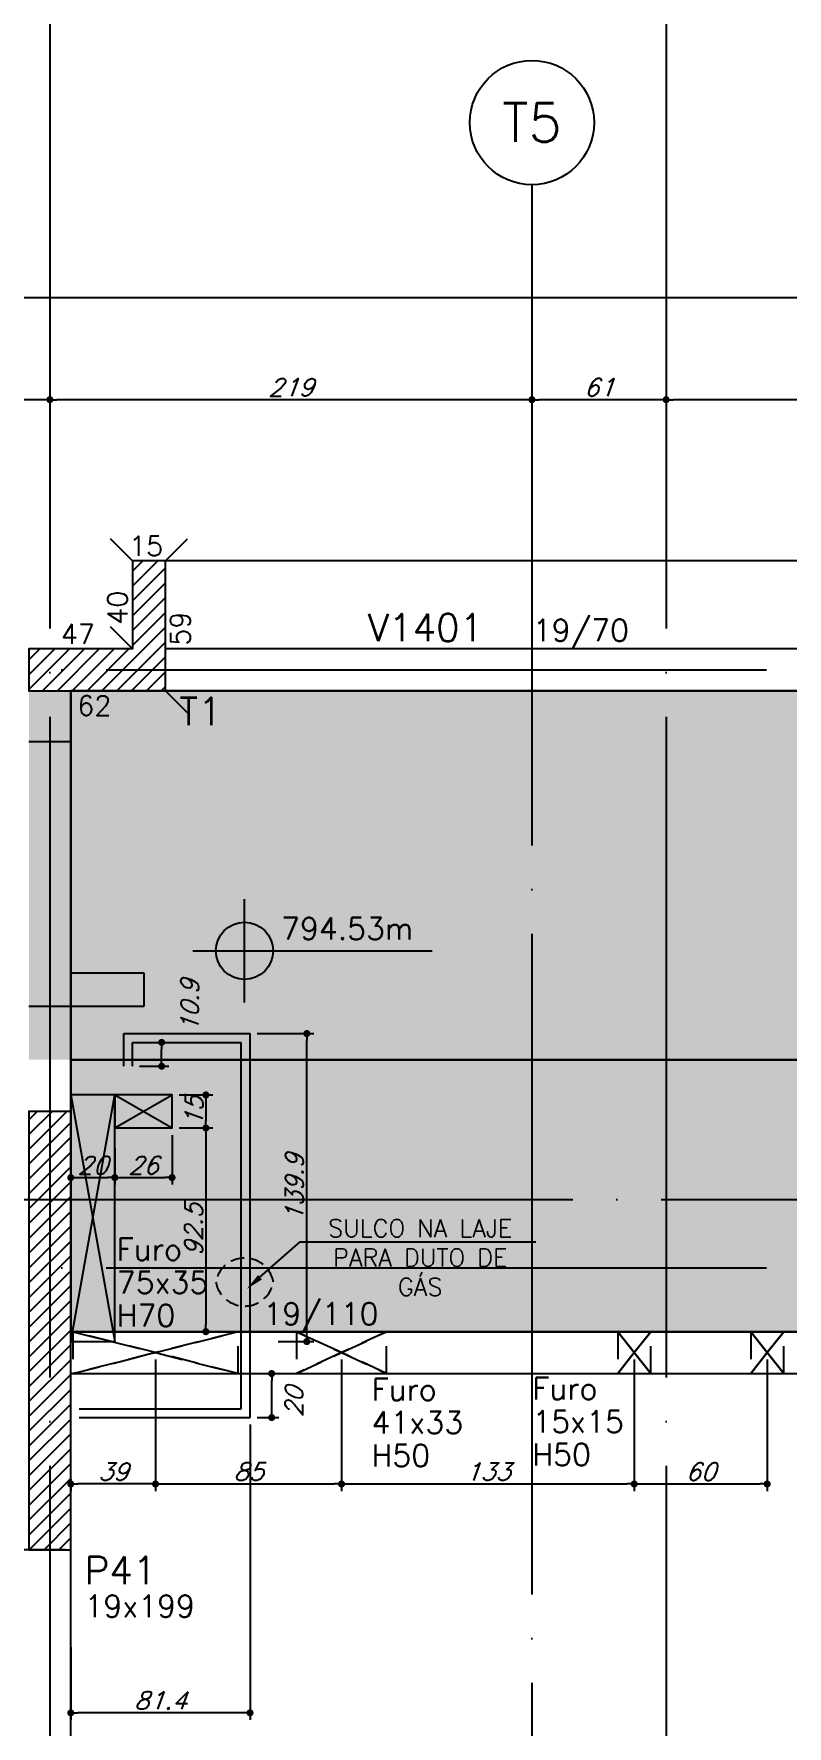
# Model space of a CAD drawing. Header units: millimetres. Extents: x -2290 to 5505, y -2157 to 2343.
# Drawn here: x 1278 to 1620, y 1135 to 1904 of the extents above; entities that cross this region are included whole.
import ezdxf
from ezdxf import colors
from ezdxf.entities.mleader import LeaderData, LeaderLine
from ezdxf.enums import TextEntityAlignment as Align
from ezdxf.math import Vec2, Vec3

# ---------------------------------------------------------------- set-up
doc = ezdxf.new("R2010")
doc.units = ezdxf.units.MM
doc.header["$LTSCALE"] = 50
for name, pattern in [('DASHED', [0.75, 0.5, -0.25]), ('EIXO', [6.8, 6, -0.4, 0, -0.4]), ('HIDDEN', [0.375, 0.25, -0.125])]:
    doc.linetypes.add(name, pattern=pattern)
for name, color, linetype in [('242', 3, 'Continuous'), ('F-AUX-RED', 1, 'Continuous'), ('F-CORTE', 4, 'Continuous'), ('F-COTAS', 106, 'Continuous'), ('F-COTAS-FUROS', 50, 'Continuous'), ('F-COTAS-FUROS VIGA', 50, 'Continuous'), ('F-DESNIVEL-1', 254, 'Continuous'), ('F-EIXO', 12, 'EIXO'), ('F-FURO-PAREDE', 2, 'HIDDEN'), ('F-FURO-PAREDE-TEXTOS', 2, 'Continuous'), ('F-LAJES', 3, 'Continuous'), ('F-LAJES-R', 254, 'Continuous'), ('F-NÍVEL-PLANTA', 2, 'Continuous'), ('F-PILARES-DIM', 172, 'Continuous'), ('F-PILARES-HACH', 174, 'Continuous'), ('F-PILARES-N', 170, 'Continuous'), ('F-PILARES-NASCE', 4, 'Continuous'), ('F-PILARES-NOME', 170, 'Continuous'), ('F-PILARES-S', 170, 'Continuous'), ('F-SOLIDO-CORTE', 71, 'Continuous'), ('F-TEXTO', 6, 'Continuous'), ('F-TEXTO-YELLOW', 2, 'Continuous'), ('F-VIGAS', 3, 'Continuous'), ('F-VIGAS-DIM', 2, 'Continuous'), ('F-VIGAS-NOME', 4, 'Continuous'), ('F-VÃO', 1, 'Continuous')]:
    doc.layers.add(name, color=color, linetype=linetype)
doc.layers.add('F-DESNIVEL-5', color=7, linetype='Continuous', true_color=0xadd6ff)
doc.styles.add('CP-TEXT-INCL', font='simplex.shx', dxfattribs={"oblique": 20})
doc.styles.add('MCP', font='simplex.shx')
doc.styles.add('ROMANS', font='simplex.shx')
doc.styles.get("Standard").update_dxf_attribs({"font": 'simplex.shx'})
doc.dimstyles.new('CP-COTAS-50', dxfattribs={"dimscale": 0.64, "dimtxt": 12.5, "dimasz": 5, "dimexe": 5, "dimexo": 5, "dimgap": 2.5, "dimtad": 1, "dimdec": 1, "dimdsep": 46, "dimtxsty": 'CP-TEXT-INCL', "dimblk1": 'DOT', "dimblk2": 'DOT', "dimsah": 1, "dimcen": 9, "dimclrd": 256, "dimclre": 256, "dimclrt": 256, "dimadec": 0, "dimazin": 0, "dimtfac": 1, "dimtdec": 1, "dimtmove": 2, "dimatfit": 3, "dimldrblk": 'DOT', "dimfxl": 0, "dimtolj": 1, "dimarcsym": 0})

# ---------------------------------------------------------------- blocks, each defined once
blk = doc.blocks.new('Nível - Planta')
at = {"layer": 'F-NÍVEL-PLANTA'}
h = blk.add_hatch(color=71, dxfattribs=at)
h.paths.add_polyline_path([(0, 0), (0, 0.26, 0.414214), (-0.26, 0)])
h.paths.add_polyline_path([(0.26, 0), (0, 0), (0, -0.26, 0.414214)])
for p, q in [((0, -0.469), (0, 0.469)), ((-0.469, 0), (1.704, 0))]:
    blk.add_line(p, q, dxfattribs=at)
blk.add_circle((0, 0), 0.26, dxfattribs=at)
at = {"layer": 'F-TEXTO', "color": 3, "style": 'MCP'}
blk.add_attdef('NÍVEL', (0.333, 0.102), '', height=0.2, dxfattribs=at)
blk = doc.blocks.new('*U48')
at = {"layer": 'F-EIXO'}
blk.add_line((0, 0), (0, -2959.56), dxfattribs=at)
at = {"layer": 'F-TEXTO', "style": 'ROMANS'}
blk.add_attdef('EIXO', text='', height=17.5, rotation=360, dxfattribs=at).set_placement((0, 28.21), align=Align.MIDDLE_CENTER)
blk = doc.blocks.new('*U41')
at = {"layer": 'F-EIXO'}
blk.add_line((0, 0), (5086.35, 0), dxfattribs=at)
at = {"layer": 'F-TEXTO', "style": 'ROMANS'}
blk.add_attdef('EIXO', text='', height=17.5, dxfattribs=at).set_placement((-28.21, 0), align=Align.MIDDLE_CENTER)
blk = doc.blocks.new('*U45')
at = {"layer": 'F-EIXO'}
blk.add_line((0, 0), (5174.35, 0), dxfattribs=at)
at = {"layer": 'F-TEXTO', "style": 'ROMANS'}
blk.add_attdef('EIXO', text='', height=17.5, dxfattribs=at).set_placement((-28.21, 0), align=Align.MIDDLE_CENTER)
blk = doc.blocks.new('*U42')
at = {"layer": 'F-EIXO'}
blk.add_line((0, 0), (0, -2861.07), dxfattribs=at)
at = {"layer": 'F-EIXO', "color": 2, "linetype": 'Continuous'}
blk.add_circle((0, 28.21), 28.21, dxfattribs=at)
at = {"layer": 'F-TEXTO', "style": 'ROMANS'}
blk.add_attdef('EIXO', text='', height=17.5, rotation=360, dxfattribs=at).set_placement((0, 28.21), align=Align.MIDDLE_CENTER)
blk = doc.blocks.new('*U26')
at = {"layer": 'F-EIXO'}
blk.add_line((0, 0), (5086.35, 0), dxfattribs=at)
at = {"layer": 'F-TEXTO', "style": 'ROMANS'}
blk.add_attdef('EIXO', text='', height=17.5, dxfattribs=at).set_placement((-28.21, 0), align=Align.MIDDLE_CENTER)
blk = doc.blocks.new('*U29')
at = {"layer": 'F-EIXO'}
blk.add_line((0, 0), (0, -2959.56), dxfattribs=at)
at = {"layer": 'F-TEXTO', "style": 'ROMANS'}
blk.add_attdef('EIXO', text='', height=17.5, rotation=360, dxfattribs=at).set_placement((0, 28.21), align=Align.MIDDLE_CENTER)
blk = doc.blocks.new('_DOT')
at = {"color": 0, "linetype": 'ByBlock'}
blk.add_line((-0.5, 0), (-1, 0), dxfattribs=at)
at = {"color": 0, "linetype": 'ByBlock', "const_width": 0.5}
blk.add_lwpolyline([(-0.25, 0, 1), (0.25, 0, 1)], format="xyb", close=True, dxfattribs=at)
blk = doc.blocks.new('*D230')
at = {"layer": 'DEFPOINTS', "color": 0, "linetype": 'Continuous', "transparency": 16777216}
for p in [(1195.15, 1295.5), (1216.05, 1295.5), (1295.79, 1215.5)]:
    blk.add_point(p, dxfattribs=at)
at = {"layer": 'F-COTAS', "linetype": 'Continuous', "lineweight": -2, "transparency": 16777216}
for p, q in [((1212.85, 1295.5), (1191.95, 1295.5)), ((1195.15, 1218.7), (1195.15, 1292.3)), ((1292.59, 1215.5), (1191.95, 1215.5))]:
    blk.add_line(p, q, dxfattribs=at)
at = {"layer": 'F-COTAS', "linetype": 'Continuous', "lineweight": -2, "transparency": 16777216, "xscale": 3.2, "yscale": 3.2, "zscale": 3.2}
for p, rotation in [((1195.15, 1295.5), 90), ((1195.15, 1215.5), 270)]:
    blk.add_blockref('_DOT', p, dxfattribs=dict(at, rotation=rotation))
at = {"layer": 'F-COTAS', "linetype": 'Continuous', "transparency": 16777216, "insert": (1189.55, 1255.5), "char_height": 8, "attachment_point": 5, "rotation": 90, "style": 'CP-TEXT-INCL'}
blk.add_mtext('\\A1;80', dxfattribs=at)
blk = doc.blocks.new('*D275')
at = {"layer": 'DEFPOINTS', "color": 0, "transparency": 16777216}
for p in [(3070, 1784.04), (-1605, 1438), (3070, 1438)]:
    blk.add_point(p, dxfattribs=at)
at = {"layer": 'F-COTAS', "lineweight": -2, "transparency": 16777216}
for p, q in [((-1605, 1441.2), (-1605, 1787.24)), ((-1601.8, 1784.04), (3066.8, 1784.04)), ((3070, 1441.2), (3070, 1787.24))]:
    blk.add_line(p, q, dxfattribs=at)
at = {"layer": 'F-COTAS', "lineweight": -2, "transparency": 16777216, "xscale": 3.2, "yscale": 3.2, "zscale": 3.2, "rotation": 180}
blk.add_blockref('_DOT', (-1605, 1784.04), dxfattribs=at)
at = {"layer": 'F-COTAS', "lineweight": -2, "transparency": 16777216, "xscale": 3.2, "yscale": 3.2, "zscale": 3.2}
blk.add_blockref('_DOT', (3070, 1784.04), dxfattribs=at)
at = {"layer": 'F-COTAS', "transparency": 16777216, "insert": (732.5, 1789.64), "char_height": 8, "attachment_point": 5, "style": 'CP-TEXT-INCL'}
blk.add_mtext('\\A1;4675', dxfattribs=at)
blk = doc.blocks.new('*D280')
at = {"layer": 'DEFPOINTS', "color": 0, "transparency": 16777216}
for p in [(1565.5, 1737.66), (1565.5, 1737.66), (2057.5, 1737.66)]:
    blk.add_point(p, dxfattribs=at)
at = {"layer": 'F-COTAS', "lineweight": -2, "transparency": 16777216}
blk.add_line((2054.3, 1737.66), (1568.7, 1737.66), dxfattribs=at)
at = {"layer": 'F-COTAS', "lineweight": -2, "transparency": 16777216, "xscale": 3.2, "yscale": 3.2, "zscale": 3.2, "rotation": 180}
blk.add_blockref('_DOT', (1565.5, 1737.66), dxfattribs=at)
at = {"layer": 'F-COTAS', "lineweight": -2, "transparency": 16777216, "xscale": 3.2, "yscale": 3.2, "zscale": 3.2}
blk.add_blockref('_DOT', (2057.5, 1737.66), dxfattribs=at)
at = {"layer": 'F-COTAS', "transparency": 16777216, "insert": (1811.5, 1743.26), "char_height": 8, "attachment_point": 5, "style": 'CP-TEXT-INCL'}
blk.add_mtext('\\A1;492', dxfattribs=at)
blk = doc.blocks.new('*D281')
at = {"layer": 'DEFPOINTS', "color": 0, "transparency": 16777216}
for p in [(1504.5, 1737.66), (1504.5, 1737.66), (1565.5, 1737.66)]:
    blk.add_point(p, dxfattribs=at)
at = {"layer": 'F-COTAS', "lineweight": -2, "transparency": 16777216}
blk.add_line((1562.3, 1737.66), (1507.7, 1737.66), dxfattribs=at)
at = {"layer": 'F-COTAS', "lineweight": -2, "transparency": 16777216, "xscale": 3.2, "yscale": 3.2, "zscale": 3.2, "rotation": 180}
blk.add_blockref('_DOT', (1504.5, 1737.66), dxfattribs=at)
at = {"layer": 'F-COTAS', "lineweight": -2, "transparency": 16777216, "xscale": 3.2, "yscale": 3.2, "zscale": 3.2}
blk.add_blockref('_DOT', (1565.5, 1737.66), dxfattribs=at)
at = {"layer": 'F-COTAS', "transparency": 16777216, "insert": (1535, 1743.26), "char_height": 8, "attachment_point": 5, "style": 'CP-TEXT-INCL'}
blk.add_mtext('\\A1;61', dxfattribs=at)
blk = doc.blocks.new('*D282')
at = {"layer": 'DEFPOINTS', "color": 0, "transparency": 16777216}
for p in [(1285.5, 1737.66), (1285.5, 1737.66), (1504.5, 1737.66)]:
    blk.add_point(p, dxfattribs=at)
at = {"layer": 'F-COTAS', "lineweight": -2, "transparency": 16777216}
blk.add_line((1501.3, 1737.66), (1288.7, 1737.66), dxfattribs=at)
at = {"layer": 'F-COTAS', "lineweight": -2, "transparency": 16777216, "xscale": 3.2, "yscale": 3.2, "zscale": 3.2, "rotation": 180}
blk.add_blockref('_DOT', (1285.5, 1737.66), dxfattribs=at)
at = {"layer": 'F-COTAS', "lineweight": -2, "transparency": 16777216, "xscale": 3.2, "yscale": 3.2, "zscale": 3.2}
blk.add_blockref('_DOT', (1504.5, 1737.66), dxfattribs=at)
at = {"layer": 'F-COTAS', "transparency": 16777216, "insert": (1395, 1743.26), "char_height": 8, "attachment_point": 5, "style": 'CP-TEXT-INCL'}
blk.add_mtext('\\A1;219', dxfattribs=at)
blk = doc.blocks.new('*D283')
at = {"layer": 'DEFPOINTS', "color": 0, "transparency": 16777216}
for p in [(1128, 1737.66), (1128, 1737.66), (1285.5, 1737.66)]:
    blk.add_point(p, dxfattribs=at)
at = {"layer": 'F-COTAS', "lineweight": -2, "transparency": 16777216}
blk.add_line((1282.3, 1737.66), (1131.2, 1737.66), dxfattribs=at)
at = {"layer": 'F-COTAS', "lineweight": -2, "transparency": 16777216, "xscale": 3.2, "yscale": 3.2, "zscale": 3.2, "rotation": 180}
blk.add_blockref('_DOT', (1128, 1737.66), dxfattribs=at)
at = {"layer": 'F-COTAS', "lineweight": -2, "transparency": 16777216, "xscale": 3.2, "yscale": 3.2, "zscale": 3.2}
blk.add_blockref('_DOT', (1285.5, 1737.66), dxfattribs=at)
at = {"layer": 'F-COTAS', "transparency": 16777216, "insert": (1206.75, 1743.26), "char_height": 8, "attachment_point": 5, "style": 'CP-TEXT-INCL'}
blk.add_mtext('\\A1;157.5', dxfattribs=at)
blk = doc.blocks.new('*D334')
at = {"layer": 'DEFPOINTS', "color": 0, "transparency": 16777216}
for p in [(1376.44, 1275.5), (1295, 1174.5), (1295, 1141.44)]:
    blk.add_point(p, dxfattribs=at)
at = {"layer": 'F-COTAS', "lineweight": -2, "transparency": 16777216}
for p, q in [((1376.44, 1272.3), (1376.44, 1138.24)), ((1295, 1171.3), (1295, 1138.24)), ((1373.24, 1141.44), (1298.2, 1141.44))]:
    blk.add_line(p, q, dxfattribs=at)
at = {"layer": 'F-COTAS', "lineweight": -2, "transparency": 16777216, "xscale": 3.2, "yscale": 3.2, "zscale": 3.2, "rotation": 180}
blk.add_blockref('_DOT', (1295, 1141.44), dxfattribs=at)
at = {"layer": 'F-COTAS', "lineweight": -2, "transparency": 16777216, "xscale": 3.2, "yscale": 3.2, "zscale": 3.2}
blk.add_blockref('_DOT', (1376.44, 1141.44), dxfattribs=at)
at = {"layer": 'F-COTAS', "transparency": 16777216, "insert": (1335.72, 1147.04), "char_height": 8, "attachment_point": 5, "style": 'CP-TEXT-INCL'}
blk.add_mtext('\\A1;81.4', dxfattribs=at)
blk = doc.blocks.new('*D335')
at = {"layer": 'DEFPOINTS', "color": 0, "transparency": 16777216}
for p in [(1380.86, 1295.5), (1386.28, 1295.5), (1376.44, 1275.5)]:
    blk.add_point(p, dxfattribs=at)
at = {"layer": 'F-COTAS', "lineweight": -2, "transparency": 16777216}
for p, q in [((1384.06, 1295.5), (1389.48, 1295.5)), ((1386.28, 1278.7), (1386.28, 1292.3)), ((1379.64, 1275.5), (1389.48, 1275.5))]:
    blk.add_line(p, q, dxfattribs=at)
at = {"layer": 'F-COTAS', "lineweight": -2, "transparency": 16777216, "xscale": 3.2, "yscale": 3.2, "zscale": 3.2}
for p, rotation in [((1386.28, 1295.5), 90), ((1386.28, 1275.5), 270)]:
    blk.add_blockref('_DOT', p, dxfattribs=dict(at, rotation=rotation))
at = {"layer": 'F-COTAS', "transparency": 16777216, "insert": (1396.43, 1282.52), "char_height": 8, "attachment_point": 5, "rotation": 90, "style": 'CP-TEXT-INCL'}
blk.add_mtext('\\A1;20', dxfattribs=at)
blk = doc.blocks.new('*D336')
at = {"layer": 'DEFPOINTS', "color": 0, "transparency": 16777216}
for p in [(1376.44, 1449.86), (1402.22, 1449.86), (1386.05, 1310)]:
    blk.add_point(p, dxfattribs=at)
at = {"layer": 'F-COTAS', "lineweight": -2, "transparency": 16777216}
for p, q in [((1379.64, 1449.86), (1405.42, 1449.86)), ((1402.22, 1313.2), (1402.22, 1446.66)), ((1389.25, 1310), (1405.42, 1310))]:
    blk.add_line(p, q, dxfattribs=at)
at = {"layer": 'F-COTAS', "lineweight": -2, "transparency": 16777216, "xscale": 3.2, "yscale": 3.2, "zscale": 3.2}
for p, rotation in [((1402.22, 1449.86), 90), ((1402.22, 1310), 270)]:
    blk.add_blockref('_DOT', p, dxfattribs=dict(at, rotation=rotation))
at = {"layer": 'F-COTAS', "transparency": 16777216, "insert": (1396.62, 1379.93), "char_height": 8, "attachment_point": 5, "rotation": 90, "style": 'CP-TEXT-INCL'}
blk.add_mtext('\\A1;139.9', dxfattribs=at)
blk = doc.blocks.new('*D337')
at = {"layer": 'DEFPOINTS', "color": 0, "transparency": 16777216}
for p in [(1329.43, 1445.86), (1336.28, 1445.86), (1323.05, 1435)]:
    blk.add_point(p, dxfattribs=at)
at = {"layer": 'F-COTAS', "lineweight": -2, "transparency": 16777216}
for p, q in [((1332.63, 1445.86), (1339.48, 1445.86)), ((1336.28, 1438.2), (1336.28, 1442.66)), ((1326.25, 1435), (1339.48, 1435))]:
    blk.add_line(p, q, dxfattribs=at)
at = {"layer": 'F-COTAS', "lineweight": -2, "transparency": 16777216, "xscale": 3.2, "yscale": 3.2, "zscale": 3.2}
for p, rotation in [((1336.28, 1445.86), 90), ((1336.28, 1435), 270)]:
    blk.add_blockref('_DOT', p, dxfattribs=dict(at, rotation=rotation))
at = {"layer": 'F-COTAS', "transparency": 16777216, "insert": (1349.05, 1462.49), "char_height": 8, "attachment_point": 5, "rotation": 90, "style": 'CP-TEXT-INCL'}
blk.add_mtext('\\A1;10.9', dxfattribs=at)
blk = doc.blocks.new('*U411')
at = {"layer": 'F-VÃO'}
for p, q in [((0, 0), (20, 112)), ((0, 112), (20, 0))]:
    blk.add_line(p, q, dxfattribs=at)
at = {"layer": 'F-VÃO', "color": 3}
blk.add_lwpolyline([(0, 0), (20, 0), (20, 112), (0, 112)], close=True, dxfattribs=at)
blk = doc.blocks.new('*U396')
at = {"layer": 'F-VÃO'}
for p, q in [((0, 0), (26, 15)), ((0, 15), (26, 0))]:
    blk.add_line(p, q, dxfattribs=at)
at = {"layer": 'F-VÃO', "color": 3}
blk.add_lwpolyline([(0, 0), (26, 0), (26, 15), (0, 15)], close=True, dxfattribs=at)
blk = doc.blocks.new('*D536')
at = {"layer": 'DEFPOINTS', "color": 0, "transparency": 16777216}
for p in [(1295, 1399.12), (1315, 1401.06), (1315, 1384.47)]:
    blk.add_point(p, dxfattribs=at)
at = {"layer": 'F-COTAS-FUROS', "lineweight": -2, "transparency": 16777216}
for p, q in [((1295, 1395.92), (1295, 1381.27)), ((1315, 1397.86), (1315, 1381.27)), ((1298.2, 1384.47), (1311.8, 1384.47))]:
    blk.add_line(p, q, dxfattribs=at)
at = {"layer": 'F-COTAS-FUROS', "lineweight": -2, "transparency": 16777216, "xscale": 3.2, "yscale": 3.2, "zscale": 3.2, "rotation": 180}
blk.add_blockref('_DOT', (1295, 1384.47), dxfattribs=at)
at = {"layer": 'F-COTAS-FUROS', "lineweight": -2, "transparency": 16777216, "xscale": 3.2, "yscale": 3.2, "zscale": 3.2}
blk.add_blockref('_DOT', (1315, 1384.47), dxfattribs=at)
at = {"layer": 'F-COTAS-FUROS', "transparency": 16777216, "insert": (1305, 1390.07), "char_height": 8, "attachment_point": 5, "style": 'CP-TEXT-INCL'}
blk.add_mtext('\\A1;20', dxfattribs=at)
blk = doc.blocks.new('*D537')
at = {"layer": 'DEFPOINTS', "color": 0, "transparency": 16777216}
for p in [(1341, 1407), (1315, 1400.72), (1341, 1384.47)]:
    blk.add_point(p, dxfattribs=at)
at = {"layer": 'F-COTAS-FUROS', "lineweight": -2, "transparency": 16777216}
for p, q in [((1341, 1403.8), (1341, 1381.27)), ((1315, 1397.52), (1315, 1381.27)), ((1318.2, 1384.47), (1337.8, 1384.47))]:
    blk.add_line(p, q, dxfattribs=at)
at = {"layer": 'F-COTAS-FUROS', "lineweight": -2, "transparency": 16777216, "xscale": 3.2, "yscale": 3.2, "zscale": 3.2, "rotation": 180}
blk.add_blockref('_DOT', (1315, 1384.47), dxfattribs=at)
at = {"layer": 'F-COTAS-FUROS', "lineweight": -2, "transparency": 16777216, "xscale": 3.2, "yscale": 3.2, "zscale": 3.2}
blk.add_blockref('_DOT', (1341, 1384.47), dxfattribs=at)
at = {"layer": 'F-COTAS-FUROS', "transparency": 16777216, "insert": (1328, 1390.07), "char_height": 8, "attachment_point": 5, "style": 'CP-TEXT-INCL'}
blk.add_mtext('\\A1;26', dxfattribs=at)
blk = doc.blocks.new('*D538')
at = {"layer": 'DEFPOINTS', "color": 0, "transparency": 16777216}
for p in [(1341, 1422), (1341, 1407), (1356.37, 1407)]:
    blk.add_point(p, dxfattribs=at)
at = {"layer": 'F-COTAS-FUROS', "lineweight": -2, "transparency": 16777216}
for p, q in [((1344.2, 1422), (1359.57, 1422)), ((1356.37, 1418.8), (1356.37, 1410.2)), ((1344.2, 1407), (1359.57, 1407))]:
    blk.add_line(p, q, dxfattribs=at)
at = {"layer": 'F-COTAS-FUROS', "lineweight": -2, "transparency": 16777216, "xscale": 3.2, "yscale": 3.2, "zscale": 3.2}
for p, rotation in [((1356.37, 1422), 90), ((1356.37, 1407), 270)]:
    blk.add_blockref('_DOT', p, dxfattribs=dict(at, rotation=rotation))
at = {"layer": 'F-COTAS-FUROS', "transparency": 16777216, "insert": (1351, 1414.5), "char_height": 8, "attachment_point": 5, "rotation": 90, "style": 'CP-TEXT-INCL'}
blk.add_mtext('\\A1;15', dxfattribs=at)
blk = doc.blocks.new('*D539')
at = {"layer": 'DEFPOINTS', "color": 0, "transparency": 16777216}
for p in [(1341, 1407), (1352.03, 1314.5), (1356.37, 1314.5)]:
    blk.add_point(p, dxfattribs=at)
at = {"layer": 'F-COTAS-FUROS', "lineweight": -2, "transparency": 16777216}
for p, q in [((1344.2, 1407), (1359.57, 1407)), ((1356.37, 1403.8), (1356.37, 1317.7)), ((1355.23, 1314.5), (1359.57, 1314.5))]:
    blk.add_line(p, q, dxfattribs=at)
at = {"layer": 'F-COTAS-FUROS', "lineweight": -2, "transparency": 16777216, "xscale": 3.2, "yscale": 3.2, "zscale": 3.2}
for p, rotation in [((1356.37, 1407), 90), ((1356.37, 1314.5), 270)]:
    blk.add_blockref('_DOT', p, dxfattribs=dict(at, rotation=rotation))
at = {"layer": 'F-COTAS-FUROS', "transparency": 16777216, "insert": (1350.77, 1360.75), "char_height": 8, "attachment_point": 5, "rotation": 90, "style": 'CP-TEXT-INCL'}
blk.add_mtext('\\A1;92.5', dxfattribs=at)
blk = doc.blocks.new('*D617')
at = {"layer": 'DEFPOINTS', "color": 0, "transparency": 16777216}
for p in [(1333.5, 1305), (1295, 1250.6), (1295, 1245.35)]:
    blk.add_point(p, dxfattribs=at)
at = {"layer": 'F-COTAS-FUROS VIGA', "lineweight": -2, "transparency": 16777216}
for p, q in [((1333.5, 1301.8), (1333.5, 1242.15)), ((1295, 1247.4), (1295, 1242.15)), ((1330.3, 1245.35), (1298.2, 1245.35))]:
    blk.add_line(p, q, dxfattribs=at)
at = {"layer": 'F-COTAS-FUROS VIGA', "lineweight": -2, "transparency": 16777216, "xscale": 3.2, "yscale": 3.2, "zscale": 3.2, "rotation": 180}
blk.add_blockref('_DOT', (1295, 1245.35), dxfattribs=at)
at = {"layer": 'F-COTAS-FUROS VIGA', "lineweight": -2, "transparency": 16777216, "xscale": 3.2, "yscale": 3.2, "zscale": 3.2}
blk.add_blockref('_DOT', (1333.5, 1245.35), dxfattribs=at)
at = {"layer": 'F-COTAS-FUROS VIGA', "transparency": 16777216, "insert": (1314.25, 1250.95), "char_height": 8, "attachment_point": 5, "style": 'CP-TEXT-INCL'}
blk.add_mtext('\\A1;39', dxfattribs=at)
blk = doc.blocks.new('*D618')
at = {"layer": 'DEFPOINTS', "color": 0, "transparency": 16777216}
for p in [(1333.5, 1305), (1418, 1305), (1418, 1245.35)]:
    blk.add_point(p, dxfattribs=at)
at = {"layer": 'F-COTAS-FUROS VIGA', "lineweight": -2, "transparency": 16777216}
for p, q in [((1333.5, 1301.8), (1333.5, 1242.15)), ((1418, 1301.8), (1418, 1242.15)), ((1336.7, 1245.35), (1414.8, 1245.35))]:
    blk.add_line(p, q, dxfattribs=at)
at = {"layer": 'F-COTAS-FUROS VIGA', "lineweight": -2, "transparency": 16777216, "xscale": 3.2, "yscale": 3.2, "zscale": 3.2, "rotation": 180}
blk.add_blockref('_DOT', (1333.5, 1245.35), dxfattribs=at)
at = {"layer": 'F-COTAS-FUROS VIGA', "lineweight": -2, "transparency": 16777216, "xscale": 3.2, "yscale": 3.2, "zscale": 3.2}
blk.add_blockref('_DOT', (1418, 1245.35), dxfattribs=at)
at = {"layer": 'F-COTAS-FUROS VIGA', "transparency": 16777216, "insert": (1375.75, 1250.95), "char_height": 8, "attachment_point": 5, "style": 'CP-TEXT-INCL'}
blk.add_mtext('\\A1;85', dxfattribs=at)
blk = doc.blocks.new('*D619')
at = {"layer": 'DEFPOINTS', "color": 0, "transparency": 16777216}
for p in [(1418, 1305), (1550.99, 1305), (1550.99, 1245.35)]:
    blk.add_point(p, dxfattribs=at)
at = {"layer": 'F-COTAS-FUROS VIGA', "lineweight": -2, "transparency": 16777216}
for p, q in [((1418, 1301.8), (1418, 1242.15)), ((1550.99, 1301.8), (1550.99, 1242.15)), ((1421.2, 1245.35), (1547.79, 1245.35))]:
    blk.add_line(p, q, dxfattribs=at)
at = {"layer": 'F-COTAS-FUROS VIGA', "lineweight": -2, "transparency": 16777216, "xscale": 3.2, "yscale": 3.2, "zscale": 3.2, "rotation": 180}
blk.add_blockref('_DOT', (1418, 1245.35), dxfattribs=at)
at = {"layer": 'F-COTAS-FUROS VIGA', "lineweight": -2, "transparency": 16777216, "xscale": 3.2, "yscale": 3.2, "zscale": 3.2}
blk.add_blockref('_DOT', (1550.99, 1245.35), dxfattribs=at)
at = {"layer": 'F-COTAS-FUROS VIGA', "transparency": 16777216, "insert": (1484.49, 1250.95), "char_height": 8, "attachment_point": 5, "style": 'CP-TEXT-INCL'}
blk.add_mtext('\\A1;133', dxfattribs=at)
blk = doc.blocks.new('*D620')
at = {"layer": 'DEFPOINTS', "color": 0, "transparency": 16777216}
for p in [(1550.99, 1305), (1611.4, 1305), (1611.4, 1245.35)]:
    blk.add_point(p, dxfattribs=at)
at = {"layer": 'F-COTAS-FUROS VIGA', "lineweight": -2, "transparency": 16777216}
for p, q in [((1550.99, 1301.8), (1550.99, 1242.15)), ((1611.4, 1301.8), (1611.4, 1242.15)), ((1554.19, 1245.35), (1608.2, 1245.35))]:
    blk.add_line(p, q, dxfattribs=at)
at = {"layer": 'F-COTAS-FUROS VIGA', "lineweight": -2, "transparency": 16777216, "xscale": 3.2, "yscale": 3.2, "zscale": 3.2, "rotation": 180}
blk.add_blockref('_DOT', (1550.99, 1245.35), dxfattribs=at)
at = {"layer": 'F-COTAS-FUROS VIGA', "lineweight": -2, "transparency": 16777216, "xscale": 3.2, "yscale": 3.2, "zscale": 3.2}
blk.add_blockref('_DOT', (1611.4, 1245.35), dxfattribs=at)
at = {"layer": 'F-COTAS-FUROS VIGA', "transparency": 16777216, "insert": (1581.2, 1250.95), "char_height": 8, "attachment_point": 5, "style": 'CP-TEXT-INCL'}
blk.add_mtext('\\A1;60', dxfattribs=at)

msp = doc.modelspace()

# ---------------------------------------------------------------- hatches: boundary and pattern name
at = {"layer": 'F-PILARES-HACH', "linetype": 'Continuous'}
h = msp.add_hatch(dxfattribs=at)
h.set_pattern_fill('ANSI31', color=256, scale=1.5, style=0)
h.paths.add_polyline_path([(1323, 1664.5), (1323, 1624.5), (1276, 1624.5), (1276, 1605.5), (1338, 1605.5), (1338, 1664.5)], flags=16)
h = msp.add_hatch(dxfattribs=at)
h.set_pattern_fill('ANSI31', color=256, scale=1.5, style=0)
h.paths.add_polyline_path([(1276, 1215.5), (1295, 1215.5), (1295, 1414.5), (1276, 1414.5)], flags=16)
at = {"layer": 'F-SOLIDO-CORTE', "linetype": 'Continuous'}
msp.add_hatch(color=256, dxfattribs=at).paths.add_polyline_path([(1276, 1582.261), (1276, 1462.261), (1328.35, 1462.261), (1328.35, 1477.261), (1295, 1477.261), (1295, 1582.261)], flags=16)

# ---------------------------------------------------------------- linework, layer by layer
at = {"layer": '242', "linetype": 'Continuous'}
for p, q in [((1314.93, 1624.955), (1314.93, 1624.955)), ((1285.5, 1315), (1285.5, 1315))]:
    msp.add_line(p, q, dxfattribs=at)
at = {"layer": 'F-AUX-RED', "linetype": 'DASHED', "ltscale": 0.25}
for centre, start, end in [((1373.971, 1334.693), 10.227761, 169.772239), ((1373.971, 1339.406), 190.227761, 349.772239)]:
    msp.add_arc(centre, 13.273, start, end, dxfattribs=at)
at = {"layer": 'F-CORTE', "linetype": 'Continuous'}
for p, q in [((1295, 1582.261), (1276, 1582.261)), ((1295, 1477.261), (1295, 1582.261)), ((1328.35, 1477.261), (1295, 1477.261)), ((1276, 1462.261), (1328.35, 1462.261))]:
    msp.add_line(p, q, dxfattribs=at)
at = {"layer": 'F-DESNIVEL-1', "linetype": 'Continuous'}
for points in [[(1295, 1438), (1295, 1605.5), (1276, 1605.5)], [(1295, 1438), (1276, 1605.5), (1276, 1438)], [(1295, 1438), (1276, 1438), (1295, 1438)]]:
    msp.add_solid(points, dxfattribs=at)
at = {"layer": 'F-DESNIVEL-5', "linetype": 'Continuous'}
for points in [[(2041, 1438), (1338, 1605.5), (1295, 1605.5)], [(2041, 1438), (1295, 1605.5), (2041, 1438)], [(2041, 1438), (1295, 1605.5), (1295, 1438)], [(2041, 1438), (2041, 1605.5), (1338, 1605.5)], [(2041, 1438), (1338, 1605.5), (2041, 1438)], [(2041, 1438), (1295, 1438), (2041, 1438)], [(1295, 1414.5), (2031, 1390), (2041, 1438)], [(1295, 1414.5), (2041, 1438), (1295, 1414.5)], [(1295, 1414.5), (2041, 1438), (1295, 1438)], [(1295, 1414.5), (1295, 1438), (1295, 1414.5)], [(1295, 1314.5), (2031, 1314.5), (1295, 1414.5)], [(1295, 1314.5), (1295, 1414.5), (1295, 1314.5)], [(2031, 1314.5), (2031, 1390), (1295, 1414.5)], [(2031, 1314.5), (1295, 1414.5), (2031, 1314.5)]]:
    msp.add_solid(points, dxfattribs=at)
at = {"layer": 'F-FURO-PAREDE'}
for points in [[(1333.5, 1305), (1296, 1295.5), (1371, 1295.5), (1333.5, 1305), (1371, 1295.5), (1371, 1314.5), (1333.5, 1305), (1371, 1314.5), (1296, 1314.5), (1333.5, 1305), (1296, 1314.5), (1296, 1295.5), (1333.5, 1305)], [(1418, 1305), (1397.5, 1295.5), (1438.5, 1295.5), (1418, 1305), (1438.5, 1295.5), (1438.5, 1314.5), (1418, 1305), (1438.5, 1314.5), (1397.5, 1314.5), (1418, 1305), (1397.5, 1314.5), (1397.5, 1295.5), (1418, 1305)], [(1550.989, 1305), (1543.489, 1295.5), (1558.489, 1295.5), (1550.989, 1305), (1558.489, 1295.5), (1558.489, 1314.5), (1550.989, 1305), (1558.489, 1314.5), (1543.489, 1314.5), (1550.989, 1305), (1543.489, 1314.5), (1543.489, 1295.5), (1550.989, 1305)], [(1611.405, 1305), (1603.905, 1295.5), (1618.905, 1295.5), (1611.405, 1305), (1618.905, 1295.5), (1618.905, 1314.5), (1611.405, 1305), (1618.905, 1314.5), (1603.905, 1314.5), (1611.405, 1305), (1603.905, 1314.5), (1603.905, 1295.5), (1611.405, 1305)]]:
    msp.add_lwpolyline(points, dxfattribs=at)
at = {"layer": 'F-LAJES', "linetype": 'Continuous'}
for p, q in [((2796, 1664.5), (1323, 1664.5)), ((1323, 1664.5), (1323, 1624.5)), ((1295, 1438), (2041, 1438))]:
    msp.add_line(p, q, dxfattribs=at)
at = {"layer": 'F-LAJES'}
for p, q in [((1319.046, 1449.862), (1376.442, 1449.862)), ((1319.046, 1435), (1319.046, 1449.862)), ((1323.046, 1445.862), (1372.442, 1445.862)), ((1323.046, 1435), (1323.046, 1445.862)), ((1372.442, 1279.5), (1372.442, 1445.862)), ((1376.442, 1275.5), (1376.442, 1449.862)), ((1298.794, 1279.5), (1372.442, 1279.5)), ((1298.794, 1275.5), (1376.442, 1275.5))]:
    msp.add_line(p, q, dxfattribs=at)
at = {"layer": 'F-LAJES-R', "linetype": 'Continuous'}
for points in [[(2041, 1438), (2041, 1605.5), (1338, 1605.5), (1295, 1605.5), (1295, 1438), (2041, 1438)], [(2041, 1390), (2041, 1438), (1295, 1438), (1295, 1414.5), (1295, 1314.5), (2031, 1314.5), (2031, 1390), (2041, 1390)]]:
    msp.add_lwpolyline(points, dxfattribs=at)
at = {"layer": 'F-PILARES-N', "linetype": 'Continuous'}
msp.add_lwpolyline([(1323, 1664.5), (1323, 1624.5), (1276, 1624.5), (1276, 1605.5), (1338, 1605.5), (1338, 1664.5), (1323, 1664.5)], dxfattribs=at)
at = {"layer": 'F-PILARES-NASCE', "linetype": 'Continuous'}
for p, q in [((1323, 1664.5), (1313, 1674.5)), ((1338, 1664.5), (1348, 1674.5)), ((1323, 1624.5), (1313, 1634.5)), ((1338, 1605.5), (1348, 1595.5))]:
    msp.add_line(p, q, dxfattribs=at)
at = {"layer": 'F-PILARES-S', "linetype": 'Continuous'}
msp.add_lwpolyline([(1276, 1215.5), (1295, 1215.5), (1295, 1414.5), (1276, 1414.5), (1276, 1215.5)], dxfattribs=at)
at = {"layer": 'F-SOLIDO-CORTE', "linetype": 'Continuous'}
for p, q in [((1295, 1582.261), (1276, 1582.261)), ((1295, 1477.261), (1295, 1582.261)), ((1328.35, 1477.261), (1295, 1477.261)), ((1328.35, 1462.261), (1328.35, 1477.261)), ((1276, 1462.261), (1328.35, 1462.261))]:
    msp.add_line(p, q, dxfattribs=at)
at = {"layer": 'F-VIGAS'}
for points in [[(2051, 1624.5), (1338, 1624.5)], [(1295, 1438), (1295, 1605.5)], [(1338, 1605.5), (2041, 1605.5)], [(1295, 1414.5), (1295, 1438)], [(2031, 1314.5), (1295, 1314.5)], [(1295, 1295.5), (2031, 1295.5)], [(1295, 984.5), (1295, 1215.5)]]:
    msp.add_lwpolyline(points, dxfattribs=at)

# ---------------------------------------------------------------- block references
at = {"layer": 'F-EIXO', "linetype": 'Continuous'}
for name, p in [('*U29', (1285.5, 1933.768)), ('*U48', (1565.5, 1933.768)), ('*U26', (-1749.828, 1615)), ('*U45', (-1837.782, 1374.5)), ('*U41', (-1749.828, 1343.5))]:
    msp.add_blockref(name, p, dxfattribs=at)
msp.add_blockref('*U42', (1504.5, 1835.283), dxfattribs=at).add_auto_attribs({'EIXO': 'T5'})
at = {"layer": 'F-NÍVEL-PLANTA', "linetype": 'Continuous', "xscale": 50, "yscale": 50, "zscale": 50}
msp.add_blockref('Nível - Planta', (1373.921, 1487.421), dxfattribs=at).add_auto_attribs({'NÍVEL': '794.53m'})
at = {"layer": 'F-VÃO'}
for name, p in [('*U411', (1295, 1310)), ('*U396', (1315, 1407))]:
    msp.add_blockref(name, p, dxfattribs=at)

# ---------------------------------------------------------------- texts
at = {"layer": 'F-FURO-PAREDE-TEXTOS', "linetype": 'Continuous', "style": 'MCP'}
for s, p in [('Furo', (1315.904, 1346.894)), ('75x35', (1315.904, 1331.894)), ('H70', (1315.904, 1316.894)), ('Furo', (1431.695, 1283.293)), ('Furo', (1504.712, 1283.695)), ('41x33', (1431.695, 1268.293)), ('15x15', (1504.712, 1268.695)), ('H50', (1431.695, 1253.293)), ('H50', (1504.712, 1253.695))]:
    msp.add_text(s, height=10, dxfattribs=at).set_placement(p)
at = {"layer": 'F-PILARES-DIM', "linetype": 'Continuous', "style": 'MCP'}
for s, height, p in [('15', 9, (1321.5, 1666.75)), ('47', 9, (1290.5, 1626.75)), ('62', 9, (1298, 1594.25)), ('19x199', 10, (1301.25, 1184.875))]:
    msp.add_text(s, height=height, dxfattribs=at).set_placement(p)
for s, p in [('40', (1320.75, 1635.5)), ('59', (1349.25, 1626))]:
    msp.add_text(s, height=9, rotation=90, dxfattribs=at).set_placement(p)
at = {"layer": 'F-PILARES-NOME', "linetype": 'Continuous', "style": 'MCP'}
for s, p in [('T1', (1344.25, 1589.875)), ('P41', (1301.25, 1199.875))]:
    msp.add_text(s, height=12.5, dxfattribs=at).set_placement(p)
at = {"layer": 'F-TEXTO-YELLOW', "insert": (1453.763, 1365.488), "char_height": 8, "attachment_point": 2, "style": 'ROMANS'}
msp.add_mtext_dynamic_manual_height_columns('SULCO NA LAJE PARA DUTO DE GÁS', width=106.82411, gutter_width=12.5, heights=[0], dxfattribs=at)
at = {"layer": 'F-VIGAS-DIM', "linetype": 'Continuous', "style": 'MCP'}
for s, p in [('19/70', (1504.893, 1627.949)), ('19/110', (1382.5, 1317.625))]:
    msp.add_text(s, height=10, dxfattribs=at).set_placement(p)
at = {"layer": 'F-VIGAS-NOME', "linetype": 'Continuous', "style": 'MCP'}
msp.add_text('V1401', height=12.5, dxfattribs=at).set_placement((1429.893, 1627.949))

# ---------------------------------------------------------------- dimensions: what is measured, and where the dimension line sits
at = {"layer": 'F-COTAS'}
for base, p1, p2, picture, middle in [((3070, 1784.04), (-1605, 1438), (3070, 1438), '*D275', (732.5, 1789.64)), ((1128, 1737.657), (1285.5, 1737.657), (1128, 1737.657), '*D283', (1206.75, 1743.257)), ((1285.5, 1737.657), (1504.5, 1737.657), (1285.5, 1737.657), '*D282', (1395, 1743.257)), ((1504.5, 1737.657), (1565.5, 1737.657), (1504.5, 1737.657), '*D281', (1535, 1743.257)), ((1565.5, 1737.657), (2057.5, 1737.657), (1565.5, 1737.657), '*D280', (1811.5, 1743.257)), ((1295, 1141.444), (1376.442, 1275.5), (1295, 1174.496), '*D334', (1335.721, 1147.044))]:
    dim = msp.add_linear_dim(base=base, p1=p1, p2=p2, dimstyle='CP-COTAS-50', override={"dimfxl": 7.5}, dxfattribs=at)
    dim.commit()
    dim.dimension.update_dxf_attribs({"geometry": picture, "text_midpoint": middle})
for base, p1, p2, picture, middle in [((1336.281, 1445.862), (1323.046, 1435), (1329.43, 1445.862), '*D337', (1349.048, 1462.486)), ((1386.282, 1295.5), (1376.442, 1275.5), (1380.86, 1295.5), '*D335', (1396.432, 1282.515))]:
    dim = msp.add_linear_dim(base=base, p1=p1, p2=p2, angle=90, dimstyle='CP-COTAS-50', override={"dimfxl": 7.5}, dxfattribs=at)
    dim.commit()
    dim.dimension.update_dxf_attribs({"geometry": picture, "text_midpoint": middle, "dimtype": 160})
dim = msp.add_linear_dim(base=(1402.219, 1449.862), p1=(1386.055, 1310), p2=(1376.442, 1449.862), angle=90, dimstyle='CP-COTAS-50', override={"dimfxl": 7.5}, dxfattribs=at)
dim.commit()
dim.dimension.update_dxf_attribs({"geometry": '*D336', "text_midpoint": (1396.619, 1379.931)})
at = {"layer": 'F-COTAS', "linetype": 'Continuous'}
dim = msp.add_linear_dim(base=(1195.152, 1295.5), p1=(1295.794, 1215.5), p2=(1216.05, 1295.5), angle=90, dimstyle='CP-COTAS-50', dxfattribs=at)
dim.commit()
dim.dimension.update_dxf_attribs({"geometry": '*D230', "text_midpoint": (1189.552, 1255.5)})
at = {"layer": 'F-COTAS-FUROS'}
dim = msp.add_linear_dim(base=(1356.373, 1407), p1=(1341, 1422), p2=(1341, 1407), angle=90, dimstyle='CP-COTAS-50', override={"dimfxl": 7.5}, dxfattribs=at)
dim.commit()
dim.dimension.update_dxf_attribs({"geometry": '*D538', "text_midpoint": (1351.002, 1414.5), "dimtype": 160})
for base, p1, p2, picture, middle in [((1341, 1384.471), (1315, 1400.724), (1341, 1407), '*D537', (1328, 1390.071)), ((1315, 1384.471), (1295, 1399.124), (1315, 1401.061), '*D536', (1305, 1390.071))]:
    dim = msp.add_linear_dim(base=base, p1=p1, p2=p2, dimstyle='CP-COTAS-50', override={"dimfxl": 7.5}, dxfattribs=at)
    dim.commit()
    dim.dimension.update_dxf_attribs({"geometry": picture, "text_midpoint": middle})
dim = msp.add_linear_dim(base=(1356.373, 1314.5), p1=(1341, 1407), p2=(1352.029, 1314.5), angle=90, dimstyle='CP-COTAS-50', override={"dimfxl": 7.5}, dxfattribs=at)
dim.commit()
dim.dimension.update_dxf_attribs({"geometry": '*D539', "text_midpoint": (1350.773, 1360.75)})
at = {"layer": 'F-COTAS-FUROS VIGA'}
for base, p1, p2, picture, middle in [((1295, 1245.34753638), (1333.5, 1305), (1295, 1250.595631478), '*D617', (1314.25, 1250.94753638)), ((1418, 1245.34753638), (1333.5, 1305), (1418, 1305), '*D618', (1375.75, 1250.94753638)), ((1550.989, 1245.348), (1418, 1305), (1550.989, 1305), '*D619', (1484.495, 1250.948)), ((1611.405, 1245.348), (1550.989, 1305), (1611.405, 1305), '*D620', (1581.197, 1250.948))]:
    dim = msp.add_linear_dim(base=base, p1=p1, p2=p2, dimstyle='CP-COTAS-50', override={"dimdec": 0, "dimfxl": 7.5}, dxfattribs=at)
    dim.commit()
    dim.dimension.update_dxf_attribs({"geometry": picture, "text_midpoint": middle})

# ---------------------------------------------------------------- leaders
at = {"layer": 'F-AUX-RED'}
ml = msp.add_multileader_mtext('Standard', dxfattribs=at)
ml.set_content('', color=256)
ml.set_leader_properties()
ml.build(insert=Vec2(0, 0))
ml.multileader.update_dxf_attribs({"arrow_head_size": 8})
ctx = ml.context
ctx.base_point, ctx.char_height, ctx.arrow_head_size, ctx.landing_gap_size, ctx.plane_origin = Vec3(1506.294, 1355.234), 8, 8, 4, Vec3(1374.953, 1333.909)
notes = []
notes.append((ctx, [(0, (1, 1, 0), (1399.176, 1355.234), (1, 0), 107.118, [(0, [(1374.953, 1333.909)], 0, [])])]))
ctx.mtext.insert, ctx.mtext.flow_direction = Vec3(1510.294, 1359.234), 5
for ctx, leaders in notes:
    for number, flags, end, landing, length, lines in leaders:
        leader = LeaderData()
        leader.index, (leader.has_last_leader_line, leader.has_dogleg_vector, leader.attachment_direction) = number, flags
        leader.last_leader_point, leader.dogleg_vector, leader.dogleg_length = Vec3(end), Vec3(landing), length
        for number, points, colour, breaks in lines:
            line = LeaderLine()
            line.index, line.vertices, line.color, line.breaks = number, Vec3.list(points), colors.encode_raw_color(colour), breaks
            leader.lines.append(line)
        ctx.leaders.append(leader)

doc.saveas('drawing.dxf')
